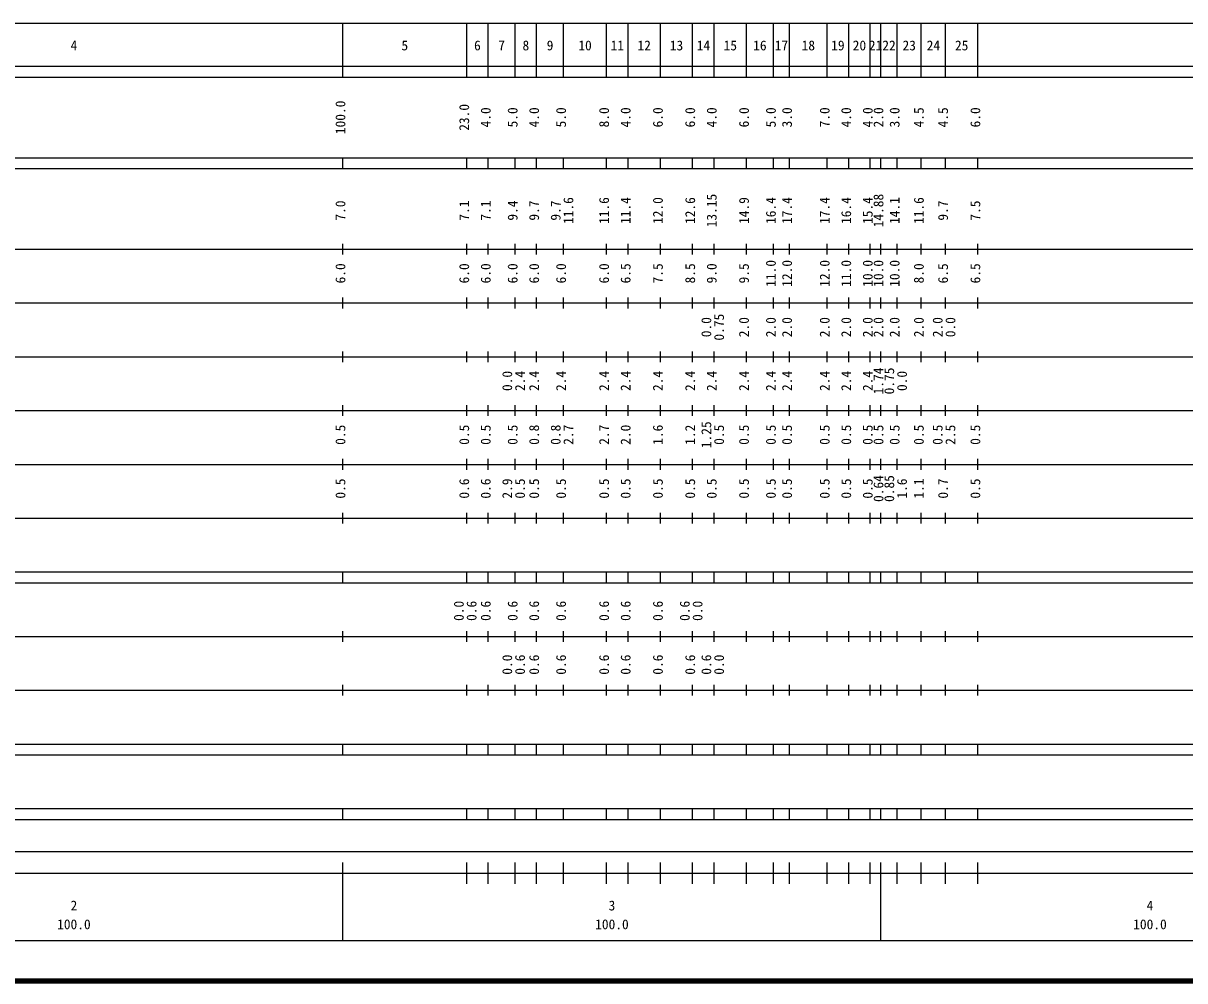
# Model space of a CAD drawing. Units: millimetres on the paper, enlarged 1000 times. Extents: x 40000 to 680000, y 20000 to 380000.
# Drawn here: x 208582 to 424468, y 20000 to 198000 of the extents above; entities that cross this region are included whole.
import ezdxf
from ezdxf.enums import TextEntityAlignment as Align

# ---------------------------------------------------------------- set-up
doc = ezdxf.new("R2010")
doc.units = ezdxf.units.MM
doc.header["$LTSCALE"] = 1000
doc.layers.add('M-TTL', color=2, linetype='Continuous', lineweight=140)
doc.layers.add('M-TTL-BAND', color=7, linetype='Continuous', lineweight=25)
doc.styles.add('ＭＳ ゴシック', font='')
doc.styles.get('ＭＳ ゴシック').set_extended_font_data('MS Gothic')

msp = doc.modelspace()

# ---------------------------------------------------------------- linework, layer by layer
at = {"layer": 'M-TTL'}
msp.add_line((40000, 20000), (680000, 20000), dxfattribs=at)
at = {"layer": 'M-TTL-BAND'}
for p, q in [((68000, 198000), (579000, 198000)), ((268000, 188000), (268000, 198000)), ((291000, 188000), (291000, 198000)), ((295000, 188000), (295000, 198000)), ((300000, 188000), (300000, 198000)), ((304000, 188000), (304000, 198000)), ((309000, 188000), (309000, 198000)), ((317000, 188000), (317000, 198000)), ((321000, 188000), (321000, 198000)), ((327000, 188000), (327000, 198000)), ((333000, 188000), (333000, 198000)), ((337000, 188000), (337000, 198000)), ((343000, 188000), (343000, 198000)), ((348000, 188000), (348000, 198000)), ((351000, 188000), (351000, 198000)), ((358000, 188000), (358000, 198000)), ((362000, 188000), (362000, 198000)), ((366000, 188000), (366000, 198000)), ((368000, 188000), (368000, 198000)), ((371000, 188000), (371000, 198000)), ((375500, 188000), (375500, 198000)), ((380000, 188000), (380000, 198000)), ((386000, 188000), (386000, 198000)), ((40000, 190000), (579000, 190000)), ((40000, 188000), (579000, 188000)), ((40000, 173000), (579000, 173000)), ((268000, 171000), (268000, 173000)), ((291000, 171000), (291000, 173000)), ((295000, 171000), (295000, 173000)), ((300000, 171000), (300000, 173000)), ((304000, 171000), (304000, 173000)), ((309000, 171000), (309000, 173000)), ((317000, 171000), (317000, 173000)), ((321000, 171000), (321000, 173000)), ((327000, 171000), (327000, 173000)), ((333000, 171000), (333000, 173000)), ((337000, 171000), (337000, 173000)), ((343000, 171000), (343000, 173000)), ((348000, 171000), (348000, 173000)), ((351000, 171000), (351000, 173000)), ((358000, 171000), (358000, 173000)), ((362000, 171000), (362000, 173000)), ((366000, 171000), (366000, 173000)), ((368000, 171000), (368000, 173000)), ((371000, 171000), (371000, 173000)), ((375500, 171000), (375500, 173000)), ((380000, 171000), (380000, 173000)), ((386000, 171000), (386000, 173000)), ((40000, 171000), (579000, 171000)), ((40000, 156000), (579000, 156000)), ((268000, 155000), (268000, 157000)), ((291000, 155000), (291000, 157000)), ((295000, 155000), (295000, 157000)), ((300000, 155000), (300000, 157000)), ((304000, 155000), (304000, 157000)), ((309000, 155000), (309000, 157000)), ((317000, 155000), (317000, 157000)), ((321000, 155000), (321000, 157000)), ((327000, 155000), (327000, 157000)), ((333000, 155000), (333000, 157000)), ((337000, 155000), (337000, 157000)), ((343000, 155000), (343000, 157000)), ((348000, 155000), (348000, 157000)), ((351000, 155000), (351000, 157000)), ((358000, 155000), (358000, 157000)), ((362000, 155000), (362000, 157000)), ((366000, 155000), (366000, 157000)), ((368000, 155000), (368000, 157000)), ((371000, 155000), (371000, 157000)), ((375500, 155000), (375500, 157000)), ((380000, 155000), (380000, 157000)), ((386000, 155000), (386000, 157000)), ((268000, 145000), (268000, 147000)), ((291000, 145000), (291000, 147000)), ((295000, 145000), (295000, 147000)), ((300000, 145000), (300000, 147000)), ((304000, 145000), (304000, 147000)), ((309000, 145000), (309000, 147000)), ((317000, 145000), (317000, 147000)), ((321000, 145000), (321000, 147000)), ((327000, 145000), (327000, 147000)), ((333000, 145000), (333000, 147000)), ((337000, 145000), (337000, 147000)), ((343000, 145000), (343000, 147000)), ((348000, 145000), (348000, 147000)), ((351000, 145000), (351000, 147000)), ((358000, 145000), (358000, 147000)), ((362000, 145000), (362000, 147000)), ((366000, 145000), (366000, 147000)), ((368000, 145000), (368000, 147000)), ((371000, 145000), (371000, 147000)), ((375500, 145000), (375500, 147000)), ((380000, 145000), (380000, 147000)), ((386000, 145000), (386000, 147000)), ((46000, 146000), (579000, 146000)), ((268000, 135000), (268000, 137000)), ((291000, 135000), (291000, 137000)), ((295000, 135000), (295000, 137000)), ((300000, 135000), (300000, 137000)), ((304000, 135000), (304000, 137000)), ((309000, 135000), (309000, 137000)), ((317000, 135000), (317000, 137000)), ((321000, 135000), (321000, 137000)), ((327000, 135000), (327000, 137000)), ((333000, 135000), (333000, 137000)), ((337000, 135000), (337000, 137000)), ((343000, 135000), (343000, 137000)), ((348000, 135000), (348000, 137000)), ((351000, 135000), (351000, 137000)), ((358000, 135000), (358000, 137000)), ((362000, 135000), (362000, 137000)), ((366000, 135000), (366000, 137000)), ((368000, 135000), (368000, 137000)), ((371000, 135000), (371000, 137000)), ((375500, 135000), (375500, 137000)), ((380000, 135000), (380000, 137000)), ((386000, 135000), (386000, 137000)), ((52000, 136000), (579000, 136000)), ((46000, 126000), (579000, 126000)), ((268000, 125000), (268000, 127000)), ((291000, 125000), (291000, 127000)), ((295000, 125000), (295000, 127000)), ((300000, 125000), (300000, 127000)), ((304000, 125000), (304000, 127000)), ((309000, 125000), (309000, 127000)), ((317000, 125000), (317000, 127000)), ((321000, 125000), (321000, 127000)), ((327000, 125000), (327000, 127000)), ((333000, 125000), (333000, 127000)), ((337000, 125000), (337000, 127000)), ((343000, 125000), (343000, 127000)), ((348000, 125000), (348000, 127000)), ((351000, 125000), (351000, 127000)), ((358000, 125000), (358000, 127000)), ((362000, 125000), (362000, 127000)), ((366000, 125000), (366000, 127000)), ((368000, 125000), (368000, 127000)), ((371000, 125000), (371000, 127000)), ((375500, 125000), (375500, 127000)), ((380000, 125000), (380000, 127000)), ((386000, 125000), (386000, 127000)), ((268000, 115000), (268000, 117000)), ((291000, 115000), (291000, 117000)), ((295000, 115000), (295000, 117000)), ((300000, 115000), (300000, 117000)), ((304000, 115000), (304000, 117000)), ((309000, 115000), (309000, 117000)), ((317000, 115000), (317000, 117000)), ((321000, 115000), (321000, 117000)), ((327000, 115000), (327000, 117000)), ((333000, 115000), (333000, 117000)), ((337000, 115000), (337000, 117000)), ((343000, 115000), (343000, 117000)), ((348000, 115000), (348000, 117000)), ((351000, 115000), (351000, 117000)), ((358000, 115000), (358000, 117000)), ((362000, 115000), (362000, 117000)), ((366000, 115000), (366000, 117000)), ((368000, 115000), (368000, 117000)), ((371000, 115000), (371000, 117000)), ((375500, 115000), (375500, 117000)), ((380000, 115000), (380000, 117000)), ((386000, 115000), (386000, 117000)), ((52000, 116000), (579000, 116000)), ((46000, 106000), (579000, 106000)), ((268000, 105000), (268000, 107000)), ((291000, 105000), (291000, 107000)), ((295000, 105000), (295000, 107000)), ((300000, 105000), (300000, 107000)), ((304000, 105000), (304000, 107000)), ((309000, 105000), (309000, 107000)), ((317000, 105000), (317000, 107000)), ((321000, 105000), (321000, 107000)), ((327000, 105000), (327000, 107000)), ((333000, 105000), (333000, 107000)), ((337000, 105000), (337000, 107000)), ((343000, 105000), (343000, 107000)), ((348000, 105000), (348000, 107000)), ((351000, 105000), (351000, 107000)), ((358000, 105000), (358000, 107000)), ((362000, 105000), (362000, 107000)), ((366000, 105000), (366000, 107000)), ((368000, 105000), (368000, 107000)), ((371000, 105000), (371000, 107000)), ((375500, 105000), (375500, 107000)), ((380000, 105000), (380000, 107000)), ((386000, 105000), (386000, 107000)), ((40000, 96000), (579000, 96000)), ((268000, 94000), (268000, 96000)), ((291000, 94000), (291000, 96000)), ((295000, 94000), (295000, 96000)), ((300000, 94000), (300000, 96000)), ((304000, 94000), (304000, 96000)), ((309000, 94000), (309000, 96000)), ((317000, 94000), (317000, 96000)), ((321000, 94000), (321000, 96000)), ((327000, 94000), (327000, 96000)), ((333000, 94000), (333000, 96000)), ((337000, 94000), (337000, 96000)), ((343000, 94000), (343000, 96000)), ((348000, 94000), (348000, 96000)), ((351000, 94000), (351000, 96000)), ((358000, 94000), (358000, 96000)), ((362000, 94000), (362000, 96000)), ((366000, 94000), (366000, 96000)), ((368000, 94000), (368000, 96000)), ((371000, 94000), (371000, 96000)), ((375500, 94000), (375500, 96000)), ((380000, 94000), (380000, 96000)), ((386000, 94000), (386000, 96000)), ((40000, 94000), (579000, 94000)), ((268000, 83000), (268000, 85000)), ((291000, 83000), (291000, 85000)), ((295000, 83000), (295000, 85000)), ((300000, 83000), (300000, 85000)), ((304000, 83000), (304000, 85000)), ((309000, 83000), (309000, 85000)), ((317000, 83000), (317000, 85000)), ((321000, 83000), (321000, 85000)), ((327000, 83000), (327000, 85000)), ((333000, 83000), (333000, 85000)), ((337000, 83000), (337000, 85000)), ((343000, 83000), (343000, 85000)), ((348000, 83000), (348000, 85000)), ((351000, 83000), (351000, 85000)), ((358000, 83000), (358000, 85000)), ((362000, 83000), (362000, 85000)), ((366000, 83000), (366000, 85000)), ((368000, 83000), (368000, 85000)), ((371000, 83000), (371000, 85000)), ((375500, 83000), (375500, 85000)), ((380000, 83000), (380000, 85000)), ((386000, 83000), (386000, 85000)), ((49000, 84000), (579000, 84000)), ((40000, 74000), (579000, 74000)), ((268000, 73000), (268000, 75000)), ((291000, 73000), (291000, 75000)), ((295000, 73000), (295000, 75000)), ((300000, 73000), (300000, 75000)), ((304000, 73000), (304000, 75000)), ((309000, 73000), (309000, 75000)), ((317000, 73000), (317000, 75000)), ((321000, 73000), (321000, 75000)), ((327000, 73000), (327000, 75000)), ((333000, 73000), (333000, 75000)), ((337000, 73000), (337000, 75000)), ((343000, 73000), (343000, 75000)), ((348000, 73000), (348000, 75000)), ((351000, 73000), (351000, 75000)), ((358000, 73000), (358000, 75000)), ((362000, 73000), (362000, 75000)), ((366000, 73000), (366000, 75000)), ((368000, 73000), (368000, 75000)), ((371000, 73000), (371000, 75000)), ((375500, 73000), (375500, 75000)), ((380000, 73000), (380000, 75000)), ((386000, 73000), (386000, 75000)), ((40000, 64000), (579000, 64000)), ((268000, 62000), (268000, 64000)), ((291000, 62000), (291000, 64000)), ((295000, 62000), (295000, 64000)), ((300000, 62000), (300000, 64000)), ((304000, 62000), (304000, 64000)), ((309000, 62000), (309000, 64000)), ((317000, 62000), (317000, 64000)), ((321000, 62000), (321000, 64000)), ((327000, 62000), (327000, 64000)), ((333000, 62000), (333000, 64000)), ((337000, 62000), (337000, 64000)), ((343000, 62000), (343000, 64000)), ((348000, 62000), (348000, 64000)), ((351000, 62000), (351000, 64000)), ((358000, 62000), (358000, 64000)), ((362000, 62000), (362000, 64000)), ((366000, 62000), (366000, 64000)), ((368000, 62000), (368000, 64000)), ((371000, 62000), (371000, 64000)), ((375500, 62000), (375500, 64000)), ((380000, 62000), (380000, 64000)), ((386000, 62000), (386000, 64000)), ((40000, 62000), (579000, 62000)), ((40000, 52000), (579000, 52000)), ((268000, 50000), (268000, 52000)), ((291000, 50000), (291000, 52000)), ((295000, 50000), (295000, 52000)), ((300000, 50000), (300000, 52000)), ((304000, 50000), (304000, 52000)), ((309000, 50000), (309000, 52000)), ((317000, 50000), (317000, 52000)), ((321000, 50000), (321000, 52000)), ((327000, 50000), (327000, 52000)), ((333000, 50000), (333000, 52000)), ((337000, 50000), (337000, 52000)), ((343000, 50000), (343000, 52000)), ((348000, 50000), (348000, 52000)), ((351000, 50000), (351000, 52000)), ((358000, 50000), (358000, 52000)), ((362000, 50000), (362000, 52000)), ((366000, 50000), (366000, 52000)), ((368000, 50000), (368000, 52000)), ((371000, 50000), (371000, 52000)), ((375500, 50000), (375500, 52000)), ((380000, 50000), (380000, 52000)), ((386000, 50000), (386000, 52000)), ((40000, 50000), (579000, 50000)), ((71000, 44000), (565000, 44000)), ((268000, 27500), (268000, 42000)), ((291000, 38000), (291000, 42000)), ((295000, 38000), (295000, 42000)), ((300000, 38000), (300000, 42000)), ((304000, 38000), (304000, 42000)), ((309000, 38000), (309000, 42000)), ((317000, 38000), (317000, 42000)), ((321000, 38000), (321000, 42000)), ((327000, 38000), (327000, 42000)), ((333000, 38000), (333000, 42000)), ((337000, 38000), (337000, 42000)), ((343000, 38000), (343000, 42000)), ((348000, 38000), (348000, 42000)), ((351000, 38000), (351000, 42000)), ((358000, 38000), (358000, 42000)), ((362000, 38000), (362000, 42000)), ((366000, 38000), (366000, 42000)), ((368000, 27500), (368000, 42000)), ((371000, 38000), (371000, 42000)), ((375500, 38000), (375500, 42000)), ((380000, 38000), (380000, 42000)), ((386000, 38000), (386000, 42000)), ((40000, 40000), (579000, 40000)), ((68000, 27500), (579000, 27500))]:
    msp.add_line(p, q, dxfattribs=at)

# ---------------------------------------------------------------- texts
at = {"layer": 'M-TTL-BAND', "style": 'ＭＳ ゴシック'}
for s, p in [('4', (218000, 192405)), ('5', (279500, 192405)), ('6', (293000, 192405)), ('7', (297500, 192405)), ('8', (302000, 192405)), ('9', (306500, 192405)), ('10', (313000, 192405)), ('11', (319000, 192405)), ('12', (324000, 192405)), ('13', (330000, 192405)), ('14', (335000, 192405)), ('15', (340000, 192405)), ('16', (345500, 192405)), ('17', (349500, 192405)), ('18', (354500, 192405)), ('19', (360000, 192405)), ('20', (364000, 192405)), ('21', (367000, 192405)), ('22', (369500, 192405)), ('23', (373250, 192405)), ('24', (377750, 192405)), ('25', (383000, 192405)), ('2', (218000, 32523)), ('3', (318000, 32523)), ('4', (418000, 32523)), ('100.0', (218000, 29033)), ('100.0', (318000, 29033)), ('100.0', (418000, 29033))]:
    msp.add_text(s, height=1833, dxfattribs=at).set_placement(p, align=Align.BOTTOM_CENTER)
for s, p in [('100.0', (269000, 180500)), ('23.0', (292000, 180500)), ('4.0', (296000, 180500)), ('5.0', (301000, 180500)), ('4.0', (305000, 180500)), ('5.0', (310000, 180500)), ('8.0', (318000, 180500)), ('4.0', (322000, 180500)), ('6.0', (328000, 180500)), ('6.0', (334000, 180500)), ('4.0', (338000, 180500)), ('6.0', (344000, 180500)), ('5.0', (349000, 180500)), ('3.0', (352000, 180500)), ('7.0', (359000, 180500)), ('4.0', (363000, 180500)), ('4.0', (367000, 180500)), ('2.0', (369000, 180500)), ('3.0', (372000, 180500)), ('4.5', (376500, 180500)), ('4.5', (381000, 180500)), ('6.0', (387000, 180500)), ('7.0', (269000, 163174)), ('7.1', (292000, 163174)), ('7.1', (296000, 163174)), ('9.4', (301000, 163174)), ('9.7', (305000, 163174)), ('9.7', (309000, 163174)), ('11.6', (311370, 163174)), ('11.6', (318000, 163174)), ('11.4', (322000, 163174)), ('12.0', (328000, 163174)), ('12.6', (334000, 163174)), ('13.15', (338000, 163174)), ('14.9', (344000, 163174)), ('16.4', (349000, 163174)), ('17.4', (352000, 163174)), ('17.4', (359000, 163174)), ('16.4', (363000, 163174)), ('15.4', (367000, 163174)), ('14.88', (369000, 163174)), ('14.1', (372000, 163174)), ('11.6', (376500, 163174)), ('9.7', (381000, 163174)), ('7.5', (387000, 163174)), ('11.0', (349000, 151500)), ('12.0', (352000, 151500)), ('12.0', (359000, 151500)), ('11.0', (363000, 151500)), ('10.0', (367000, 151500)), ('10.0', (369000, 151500)), ('10.0', (372000, 151500)), ('6.0', (269000, 151500)), ('6.0', (292000, 151500)), ('6.0', (296000, 151500)), ('6.0', (301000, 151500)), ('6.0', (305000, 151500)), ('6.0', (310000, 151500)), ('6.0', (318000, 151500)), ('6.5', (322000, 151500)), ('7.5', (328000, 151500)), ('8.5', (334000, 151500)), ('9.0', (338000, 151500)), ('9.5', (344000, 151500)), ('8.0', (376500, 151500)), ('6.5', (381000, 151500)), ('6.5', (387000, 151500)), ('0.0', (337000, 141500)), ('0.75', (339370, 141500)), ('2.0', (344000, 141500)), ('2.0', (349000, 141500)), ('2.0', (352000, 141500)), ('2.0', (359000, 141500)), ('2.0', (363000, 141500)), ('2.0', (367000, 141500)), ('2.0', (369000, 141500)), ('2.0', (372000, 141500)), ('2.0', (376500, 141500)), ('2.0', (380000, 141500)), ('0.0', (382370, 141500)), ('1.74', (369000, 131500)), ('0.0', (300000, 131500)), ('2.4', (302370, 131500)), ('2.4', (305000, 131500)), ('2.4', (310000, 131500)), ('2.4', (318000, 131500)), ('2.4', (322000, 131500)), ('2.4', (328000, 131500)), ('2.4', (334000, 131500)), ('2.4', (338000, 131500)), ('2.4', (344000, 131500)), ('2.4', (349000, 131500)), ('2.4', (352000, 131500)), ('2.4', (359000, 131500)), ('2.4', (363000, 131500)), ('2.4', (367000, 131500)), ('0.75', (371000, 131500)), ('0.0', (373370, 131500)), ('0.5', (269000, 121500)), ('0.5', (292000, 121500)), ('0.5', (296000, 121500)), ('0.5', (301000, 121500)), ('0.8', (305000, 121500)), ('0.8', (309000, 121500)), ('2.7', (311370, 121500)), ('2.7', (318000, 121500)), ('2.0', (322000, 121500)), ('1.6', (328000, 121500)), ('1.2', (334000, 121500)), ('1.25', (337000, 121500)), ('0.5', (339370, 121500)), ('0.5', (344000, 121500)), ('0.5', (349000, 121500)), ('0.5', (352000, 121500)), ('0.5', (359000, 121500)), ('0.5', (363000, 121500)), ('0.5', (367000, 121500)), ('0.5', (369000, 121500)), ('0.5', (372000, 121500)), ('0.5', (376500, 121500)), ('0.5', (380000, 121500)), ('2.5', (382370, 121500)), ('0.5', (387000, 121500)), ('0.5', (269000, 111500)), ('0.6', (292000, 111500)), ('0.6', (296000, 111500)), ('2.9', (300000, 111500)), ('0.5', (302370, 111500)), ('0.5', (305000, 111500)), ('0.5', (310000, 111500)), ('0.5', (318000, 111500)), ('0.5', (322000, 111500)), ('0.5', (328000, 111500)), ('0.5', (334000, 111500)), ('0.5', (338000, 111500)), ('0.5', (344000, 111500)), ('0.5', (349000, 111500)), ('0.5', (352000, 111500)), ('0.5', (359000, 111500)), ('0.5', (363000, 111500)), ('0.5', (367000, 111500)), ('0.64', (369000, 111500)), ('0.85', (371000, 111500)), ('1.6', (373370, 111500)), ('1.1', (376500, 111500)), ('0.7', (381000, 111500)), ('0.5', (387000, 111500)), ('0.0', (291000, 88764)), ('0.6', (293370, 88764)), ('0.6', (296000, 88764)), ('0.6', (301000, 88764)), ('0.6', (305000, 88764)), ('0.6', (310000, 88764)), ('0.6', (318000, 88764)), ('0.6', (322000, 88764)), ('0.6', (328000, 88764)), ('0.6', (333000, 88764)), ('0.0', (335370, 88764)), ('0.0', (300000, 78764)), ('0.6', (302370, 78764)), ('0.6', (305000, 78764)), ('0.6', (310000, 78764)), ('0.6', (318000, 78764)), ('0.6', (322000, 78764)), ('0.6', (328000, 78764)), ('0.6', (334000, 78764)), ('0.6', (337000, 78764)), ('0.0', (339370, 78764))]:
    msp.add_text(s, height=1833, rotation=90, dxfattribs=at).set_placement(p, align=Align.BOTTOM_CENTER)

doc.saveas('drawing.dxf')
